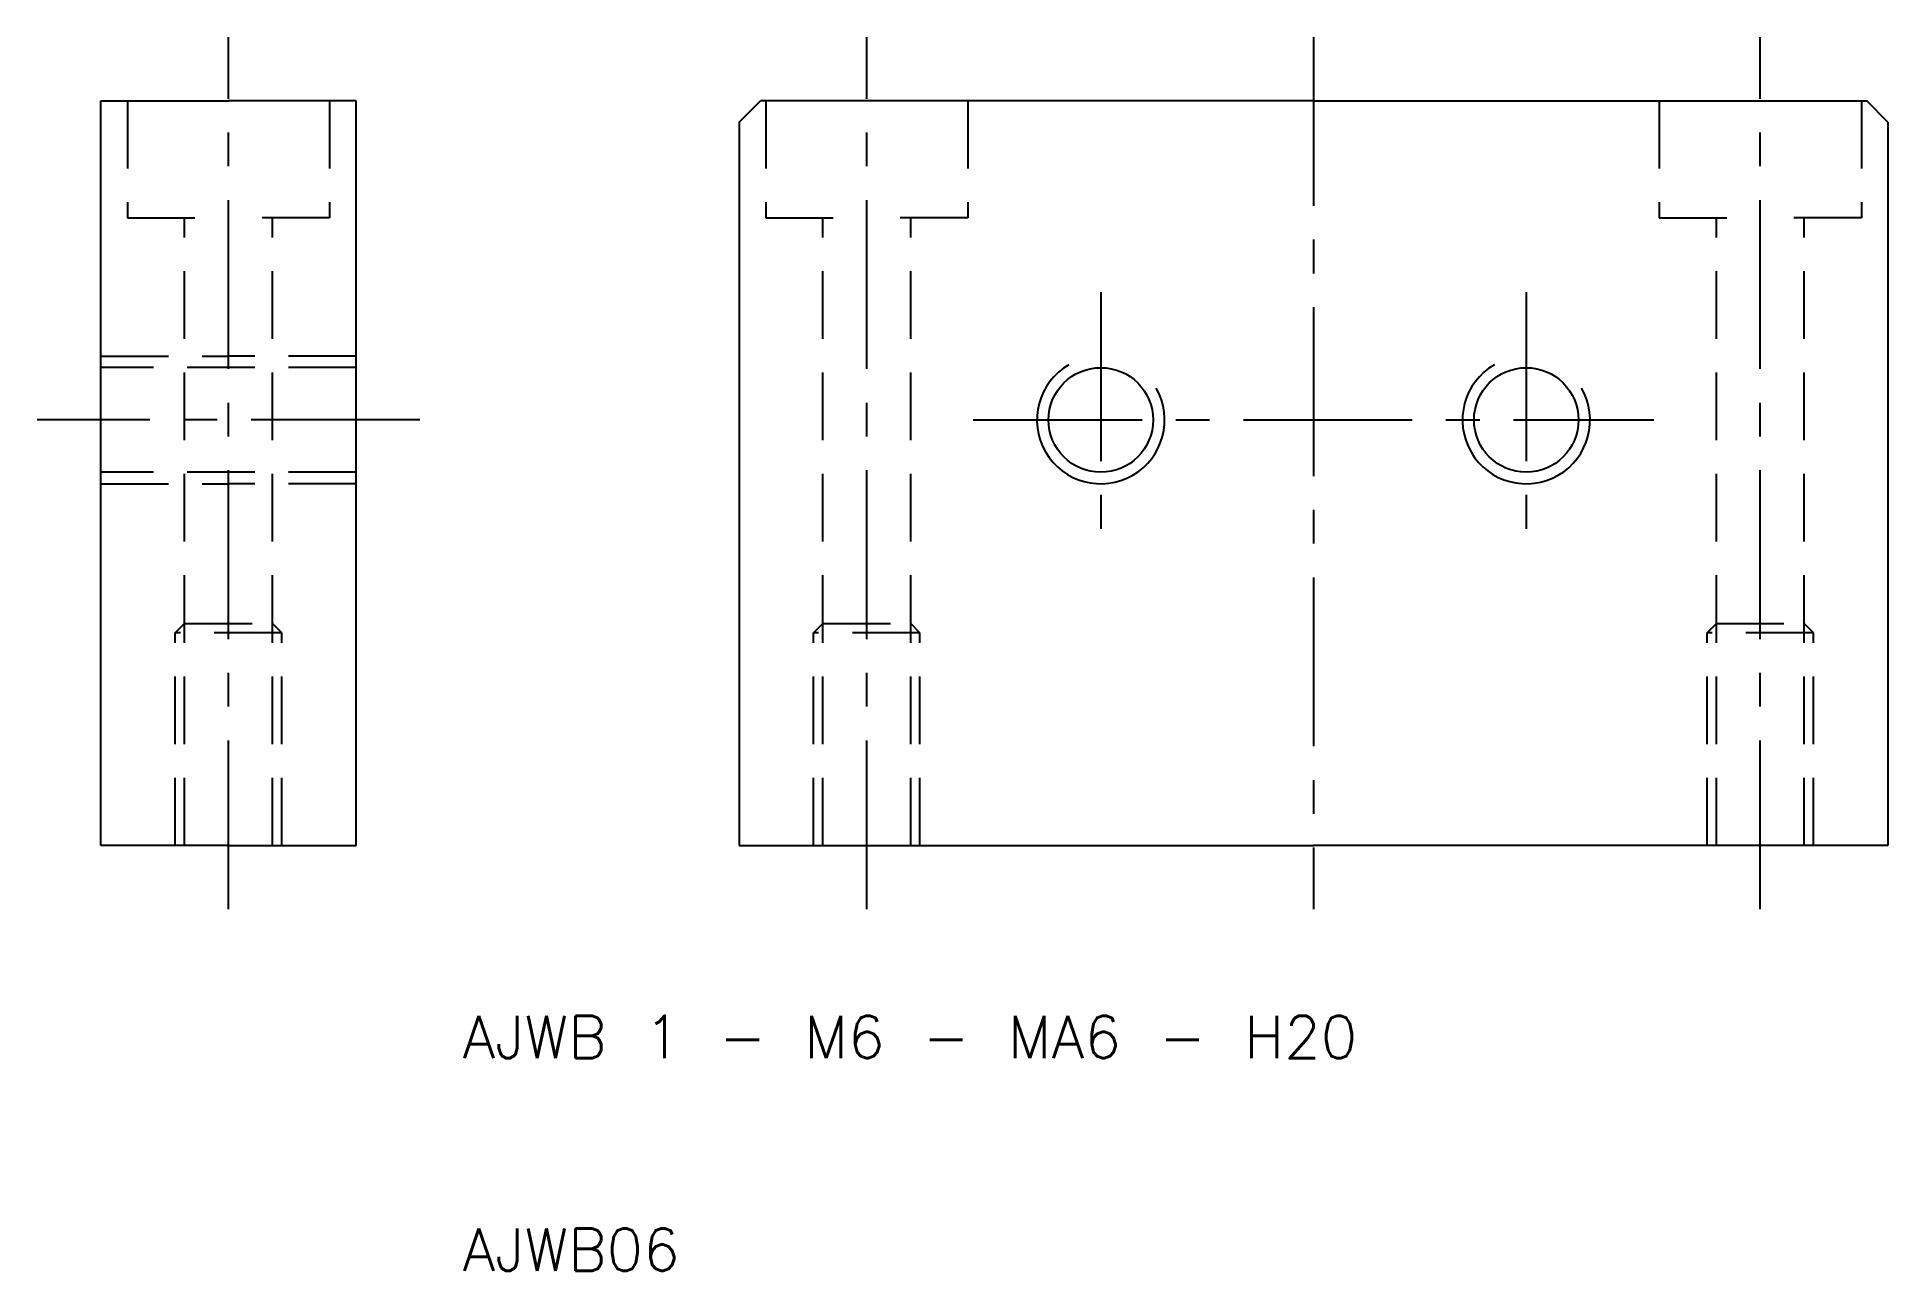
# Model space of a CAD drawing. Extents: x -10 to 77, y 10 to 68.
import ezdxf

# ---------------------------------------------------------------- set-up
doc = ezdxf.new("R2010")
doc.units = 0
doc.header["$LTSCALE"] = 0.25
doc.linetypes.add('CENTER', pattern=[50.8, 31.75, -6.35, 6.35, -6.35])
doc.linetypes.add('DASHED', pattern=[19.05, 12.7, -6.35])
doc.layers.get('0').update_dxf_attribs({"linetype": 'CONTINUOUS'})
doc.layers.add('CENTER', color=1, linetype='CENTER')
doc.styles.get("Standard").update_dxf_attribs({"font": 'txt.shx', "bigfont": 'extfont.shx'})

msp = doc.modelspace()

# ---------------------------------------------------------------- linework, layer by layer
for p, q in [((-7, 30), (-7, 65)), ((-7, 65), (-1, 65)), ((5, 65), (-1, 65)), ((5, 30), (5, 65)), ((23, 64), (24, 65)), ((50, 65), (24, 65)), ((50, 65), (76, 65)), ((77, 64), (76, 65)), ((23, 64), (23, 30)), ((77, 64), (77, 30)), ((-1, 30), (-7, 30)), ((-1, 30), (5, 30)), ((23, 30), (50, 30)), ((77, 30), (50, 30))]:
    msp.add_line(p, q)
at = {"color": 3, "linetype": 'DASHED'}
for p, q in [((-5.75, 65), (-5.75, 59.5)), ((3.75, 65), (3.75, 59.5)), ((24.25, 65), (24.25, 59.5)), ((33.75, 65), (33.75, 59.5)), ((66.25, 65), (66.25, 59.5)), ((75.75, 65), (75.75, 59.5)), ((-5.75, 59.5), (-1, 59.5)), ((-3.067, 30), (-3.067, 59.5)), ((3.75, 59.5), (-1, 59.5)), ((1.067, 30), (1.067, 59.5)), ((24.25, 59.5), (29, 59.5)), ((26.933, 30), (26.933, 59.5)), ((33.75, 59.5), (29, 59.5)), ((31.067, 30), (31.067, 59.5)), ((66.25, 59.5), (71, 59.5)), ((68.933, 30), (68.933, 59.5)), ((75.75, 59.5), (71, 59.5)), ((73.067, 30), (73.067, 59.5)), ((-7, 53), (-1, 53)), ((5, 52.459), (-7, 52.459)), ((5, 53), (-1, 53)), ((5, 47.541), (-7, 47.541)), ((-7, 47), (-1, 47)), ((5, 47), (-1, 47)), ((-3.5, 40), (-3.067, 40.433)), ((-3.067, 40.433), (1.067, 40.433)), ((1.5, 40), (1.067, 40.433)), ((26.5, 40), (26.933, 40.433)), ((26.933, 40.433), (31.067, 40.433)), ((31.5, 40), (31.067, 40.433)), ((68.5, 40), (68.933, 40.433)), ((68.933, 40.433), (73.067, 40.433)), ((73.5, 40), (73.067, 40.433)), ((-3.5, 30), (-3.5, 40)), ((1.5, 40), (-3.5, 40)), ((1.5, 30), (1.5, 40)), ((26.5, 30), (26.5, 40)), ((31.5, 40), (26.5, 40)), ((31.5, 30), (31.5, 40)), ((73.5, 40), (68.5, 40)), ((68.5, 30), (68.5, 40)), ((73.5, 30), (73.5, 40))]:
    msp.add_line(p, q, dxfattribs=at)
for centre in [(40, 50), (60, 50)]:
    msp.add_circle(centre, 2.458)
at = {"color": 3}
for centre in [(40, 50), (60, 50)]:
    msp.add_arc(centre, 3, 120, 30, dxfattribs=at)
at = {"layer": 'CENTER', "color": 1, "linetype": 'CENTER'}
for p, q in [((-1, 27), (-1, 68)), ((29, 27), (29, 68)), ((50, 68), (50, 27)), ((71, 27), (71, 68)), ((40, 56), (40, 44)), ((60, 56), (60, 44)), ((8, 50), (-10, 50)), ((34, 50), (66, 50))]:
    msp.add_line(p, q, dxfattribs=at)

# ---------------------------------------------------------------- texts
for s, p in [('AJWB 1 - M6 - MA6 - H20', (10, 20)), ('AJWB06', (10, 10))]:
    msp.add_text(s, height=2).set_placement(p)

doc.saveas('drawing.dxf')
